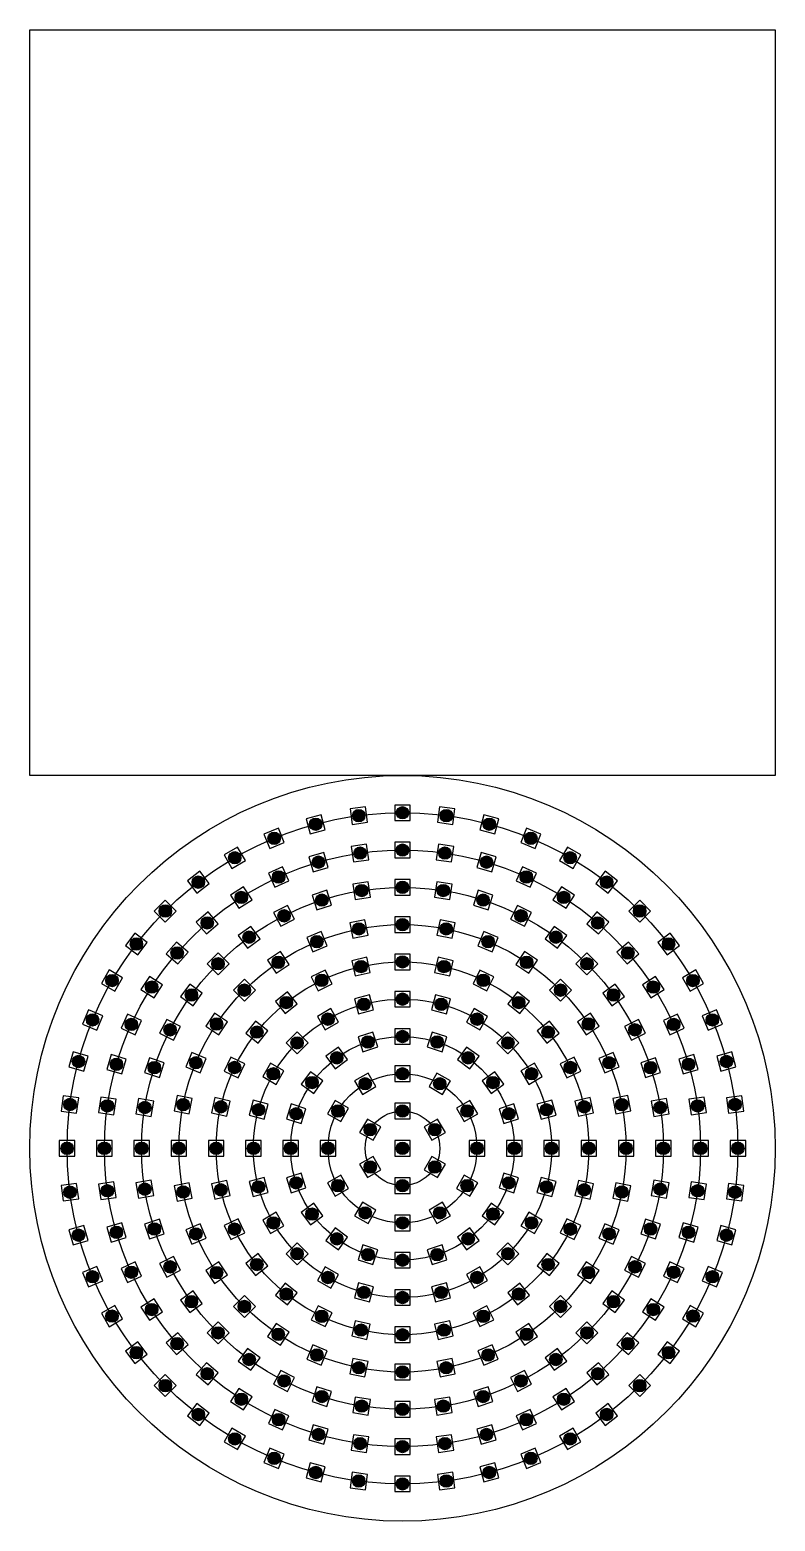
# Model space of a CAD drawing. Header units: millimetres. Extents: x 2050 to 3932, y -1485 to -693.
# Drawn here: x 3691.6 to 3931.6, y -1172.8 to -692.8 of the extents above; entities that cross this region are included whole.
import ezdxf

# ---------------------------------------------------------------- set-up
doc = ezdxf.new("R2010")
doc.units = ezdxf.units.MM
doc.header["$LTSCALE"] = 10
doc.header["$MEASUREMENT"] = 0
doc.layers.add('LED SMD 5050', color=40, linetype='Continuous')
doc.layers.add('vero Pins', color=30, linetype='Continuous')
picture_1 = doc.add_image_def('image1.jpg', size_in_pixel=(366, 366))

# ---------------------------------------------------------------- blocks, each defined once
blk = doc.blocks.new('SMD 5050')
at = {"layer": 'LED SMD 5050'}
blk.add_hatch(color=256, dxfattribs=at).paths.add_polyline_path([(2, 0, 1), (-2, 0, 1)])
blk.add_lwpolyline([(-2.5, 2.5), (-2.5, -2.5), (2.5, -2.5), (2.5, 2.5)], close=True, dxfattribs=at)
blk.add_circle((0, 0), 2, dxfattribs=at)

msp = doc.modelspace()

# ---------------------------------------------------------------- linework, layer by layer
at = {"layer": 'vero Pins'}
for radius in [120, 108, 96, 84, 72, 60, 48, 36, 24, 12]:
    msp.add_circle((3811.6, -1052.78), radius, dxfattribs=at)

# ---------------------------------------------------------------- block references
for p, rotation in [((3783.65, -948.46), 15), ((3797.51, -945.7), 7.500000000000007), ((3825.7, -945.7), 352.4999999999999), ((3839.55, -948.46), 344.9999999999999), ((3770.27, -953), 22.5), ((3852.93, -953), 337.4999999999999), ((3797.94, -957.76), 8.18181818181818), ((3825.26, -957.76), 351.8181818181818), ((3757.6, -959.25), 30), ((3784.56, -960.67), 16.36363636363637), ((3838.65, -960.67), 343.6363636363636), ((3865.6, -959.25), 329.9999999999999), ((3745.86, -967.1), 37.50000000000001), ((3771.72, -965.46), 24.54545454545454), ((3851.48, -965.46), 335.4545454545455), ((3877.35, -967.1), 322.4999999999999), ((3759.7, -972.02), 32.72727272727273), ((3798.46, -969.82), 9.000000000000009), ((3824.74, -969.82), 351), ((3863.5, -972.02), 327.2727272727273), ((3735.23, -976.41), 45), ((3785.64, -972.89), 17.99999999999999), ((3837.56, -972.89), 342), ((3887.97, -976.41), 314.9999999999999), ((3748.74, -980.23), 40.90909090909092), ((3773.47, -977.94), 27), ((3849.74, -977.94), 333), ((3874.47, -980.23), 319.0909090909091), ((3725.92, -987.03), 52.49999999999999), ((3762.23, -984.82), 36.00000000000001), ((3784.05, -986.26), 22.5), ((3797.56, -982.16), 11.25), ((3825.65, -982.16), 348.75), ((3839.16, -986.26), 337.4999999999999), ((3860.98, -984.82), 324), ((3897.28, -987.03), 307.4999999999999), ((3739.05, -989.91), 49.09090909090909), ((3884.15, -989.91), 310.9090909090908), ((3752.21, -993.38), 45.00000000000001), ((3771.6, -992.92), 33.75), ((3798.25, -994.29), 12.85714285714286), ((3824.95, -994.29), 347.1428571428572), ((3851.6, -992.92), 326.2499999999999), ((3871, -993.38), 315), ((3718.07, -998.78), 59.99999999999999), ((3730.84, -1000.88), 57.27272727272726), ((3760.69, -1001.87), 45.00000000000001), ((3785.57, -998.72), 25.71428571428572), ((3837.64, -998.72), 334.2857142857143), ((3862.51, -1001.87), 315), ((3892.36, -1000.88), 302.7272727272727), ((3905.13, -998.78), 299.9999999999999), ((3743.64, -1003.41), 54), ((3774.19, -1005.87), 38.57142857142858), ((3849.01, -1005.87), 321.4285714285714), ((3879.56, -1003.41), 306), ((3787.6, -1011.21), 30), ((3799.18, -1006.42), 15), ((3824.03, -1006.42), 344.9999999999999), ((3835.6, -1011.21), 329.9999999999999), ((3711.82, -1011.45), 67.49999999999997), ((3724.28, -1012.9), 65.45454545454547), ((3736.76, -1014.65), 63.00000000000001), ((3751.74, -1012.78), 56.25000000000001), ((3764.69, -1015.37), 51.42857142857143), ((3858.51, -1015.37), 308.5714285714286), ((3871.47, -1012.78), 303.75), ((3886.45, -1014.65), 297), ((3898.93, -1012.9), 294.5454545454546), ((3911.38, -1011.45), 292.4999999999999), ((3777.66, -1018.84), 45.00000000000001), ((3800.48, -1018.54), 18), ((3822.73, -1018.54), 342), ((3845.54, -1018.84), 315), ((3707.28, -1024.83), 74.99999999999999), ((3745.08, -1025.23), 67.5), ((3790.44, -1023.66), 36.00000000000001), ((3832.76, -1023.66), 324), ((3878.12, -1025.23), 292.5000000000001), ((3915.92, -1024.83), 284.9999999999999), ((3719.49, -1025.73), 73.63636363636364), ((3731.71, -1026.82), 72), ((3757.54, -1026.75), 64.28571428571428), ((3770.03, -1028.78), 59.99999999999999), ((3853.17, -1028.78), 300.0000000000001), ((3865.66, -1026.75), 295.7142857142857), ((3891.49, -1026.82), 288), ((3903.71, -1025.73), 286.3636363636364), ((3782.48, -1031.62), 54), ((3799.6, -1032), 30), ((3823.6, -1032), 329.9999999999999), ((3840.73, -1031.62), 306), ((3704.53, -1038.68), 82.50000000000001), ((3716.58, -1039.12), 81.81818181818183), ((3728.64, -1039.64), 81), ((3740.99, -1038.73), 78.74999999999999), ((3753.11, -1039.43), 77.14285714285715), ((3870.1, -1039.43), 282.8571428571428), ((3882.22, -1038.73), 281.25), ((3894.57, -1039.64), 279), ((3906.63, -1039.12), 278.1818181818182), ((3918.68, -1038.68), 277.5), ((3765.24, -1040.36), 75.00000000000001), ((3777.36, -1041.66), 72), ((3790.82, -1040.78), 59.99999999999999), ((3832.39, -1040.78), 300.0000000000001), ((3845.84, -1041.66), 288), ((3857.97, -1040.36), 285), ((3801.21, -1046.78), 59.99999999999999), ((3821.99, -1046.78), 300.0000000000001), ((3703.6, -1052.78), 90), ((3715.6, -1052.78), 90), ((3727.6, -1052.78), 90), ((3739.6, -1052.78), 90), ((3751.6, -1052.78), 90), ((3763.6, -1052.78), 90), ((3775.6, -1052.78), 90), ((3787.6, -1052.78), 90), ((3835.6, -1052.78), 270), ((3847.6, -1052.78), 270), ((3859.6, -1052.78), 270), ((3871.6, -1052.78), 270), ((3883.6, -1052.78), 270), ((3895.6, -1052.78), 270), ((3907.6, -1052.78), 270), ((3919.6, -1052.78), 269.9999999999999), ((3801.21, -1058.78), 120), ((3821.99, -1058.78), 239.9999999999999), ((3777.36, -1063.91), 108), ((3845.84, -1063.91), 252), ((3704.53, -1066.88), 97.5), ((3716.58, -1066.44), 98.18181818181817), ((3728.64, -1065.92), 99.00000000000001), ((3740.99, -1066.83), 101.25), ((3753.11, -1066.13), 102.8571428571429), ((3765.24, -1065.2), 105), ((3790.82, -1064.78), 120), ((3811.6, -1064.78), 180), ((3832.39, -1064.78), 239.9999999999999), ((3857.97, -1065.2), 255), ((3870.1, -1066.13), 257.1428571428572), ((3882.22, -1066.83), 258.75), ((3894.57, -1065.92), 261), ((3906.63, -1066.44), 261.8181818181818), ((3918.68, -1066.88), 262.4999999999999), ((3799.6, -1073.57), 150), ((3823.6, -1073.57), 209.9999999999999), ((3770.03, -1076.78), 120), ((3782.48, -1073.94), 126), ((3811.6, -1076.78), 180), ((3840.73, -1073.94), 234), ((3853.17, -1076.78), 239.9999999999999), ((3707.28, -1080.73), 105), ((3719.49, -1079.83), 106.3636363636363), ((3731.71, -1078.74), 108), ((3745.08, -1080.33), 112.5), ((3757.54, -1078.81), 115.7142857142857), ((3790.44, -1081.91), 144), ((3832.76, -1081.91), 216), ((3865.66, -1078.81), 244.2857142857143), ((3878.12, -1080.33), 247.5), ((3891.49, -1078.74), 252), ((3903.71, -1079.83), 253.6363636363636), ((3915.92, -1080.73), 255), ((3777.66, -1086.72), 135), ((3800.48, -1087.02), 162), ((3822.73, -1087.02), 198), ((3845.54, -1086.72), 224.9999999999999), ((3724.28, -1092.66), 114.5454545454545), ((3736.76, -1090.92), 117), ((3751.74, -1092.78), 123.75), ((3764.69, -1090.19), 128.5714285714286), ((3811.6, -1088.78), 180), ((3858.51, -1090.19), 231.4285714285714), ((3871.47, -1092.78), 236.25), ((3886.45, -1090.92), 242.9999999999999), ((3898.93, -1092.66), 245.4545454545455), ((3711.82, -1094.11), 112.5), ((3787.6, -1094.35), 150), ((3835.6, -1094.35), 209.9999999999999), ((3911.38, -1094.11), 247.5), ((3743.64, -1102.15), 126), ((3774.19, -1099.69), 141.4285714285714), ((3799.18, -1099.15), 165), ((3811.6, -1100.78), 180), ((3824.03, -1099.15), 194.9999999999999), ((3849.01, -1099.69), 218.5714285714285), ((3879.56, -1102.15), 234), ((3718.07, -1106.78), 120), ((3730.84, -1104.68), 122.7272727272727), ((3760.69, -1103.69), 135), ((3785.57, -1106.84), 154.2857142857143), ((3837.64, -1106.84), 205.7142857142857), ((3862.51, -1103.69), 224.9999999999999), ((3892.36, -1104.68), 237.2727272727272), ((3905.13, -1106.78), 239.9999999999999), ((3752.21, -1112.18), 135), ((3798.25, -1111.28), 167.1428571428571), ((3824.95, -1111.28), 192.8571428571429), ((3871, -1112.18), 224.9999999999999), ((3739.05, -1115.65), 130.9090909090909), ((3771.6, -1112.65), 146.25), ((3811.6, -1112.78), 180), ((3851.6, -1112.65), 213.7499999999999), ((3884.15, -1115.65), 229.090909090909), ((3725.92, -1118.53), 127.5), ((3762.23, -1120.74), 144), ((3784.05, -1119.3), 157.5), ((3839.16, -1119.3), 202.5000000000001), ((3860.98, -1120.74), 216), ((3897.28, -1118.53), 232.4999999999999), ((3748.74, -1125.33), 139.0909090909091), ((3797.56, -1123.4), 168.75), ((3811.6, -1124.78), 180), ((3825.65, -1123.4), 191.25), ((3874.47, -1125.33), 220.9090909090909), ((3735.23, -1129.15), 135), ((3773.47, -1127.63), 153), ((3849.74, -1127.63), 206.9999999999999), ((3887.97, -1129.15), 224.9999999999999), ((3759.7, -1133.54), 147.2727272727273), ((3785.64, -1132.67), 162), ((3837.56, -1132.67), 198), ((3863.5, -1133.54), 212.7272727272727), ((3745.86, -1138.46), 142.5), ((3771.72, -1140.11), 155.4545454545454), ((3798.46, -1135.75), 171), ((3811.6, -1136.78), 180), ((3824.74, -1135.75), 189), ((3851.48, -1140.11), 204.5454545454545), ((3877.35, -1138.46), 217.5), ((3784.56, -1144.89), 163.6363636363637), ((3838.65, -1144.89), 196.3636363636363), ((3757.6, -1146.31), 150), ((3797.94, -1147.8), 171.8181818181818), ((3811.6, -1148.78), 180), ((3825.26, -1147.8), 188.1818181818181), ((3865.6, -1146.31), 209.9999999999999), ((3770.27, -1152.56), 157.5), ((3852.93, -1152.56), 202.4999999999999), ((3783.65, -1157.1), 165), ((3839.55, -1157.1), 194.9999999999999), ((3797.51, -1159.86), 172.5), ((3811.6, -1160.78), 180), ((3825.7, -1159.86), 187.4999999999999)]:
    msp.add_blockref('SMD 5050', p, dxfattribs=dict(at, rotation=rotation))
for p in [(3811.6, -944.78), (3811.6, -956.78), (3811.6, -968.78), (3811.6, -980.78), (3811.6, -992.78), (3811.6, -1004.78), (3811.6, -1016.78), (3811.6, -1028.78), (3811.6, -1040.78), (3811.6, -1052.78)]:
    msp.add_blockref('SMD 5050', p, dxfattribs=at)

# ---------------------------------------------------------------- pictures from other files: only their frames are drawn
image = msp.add_image(picture_1, insert=(3691.6, -932.78), size_in_units=(240, 240), dxfattribs=at)
image.dxf.flags = 7

doc.saveas('drawing.dxf')
